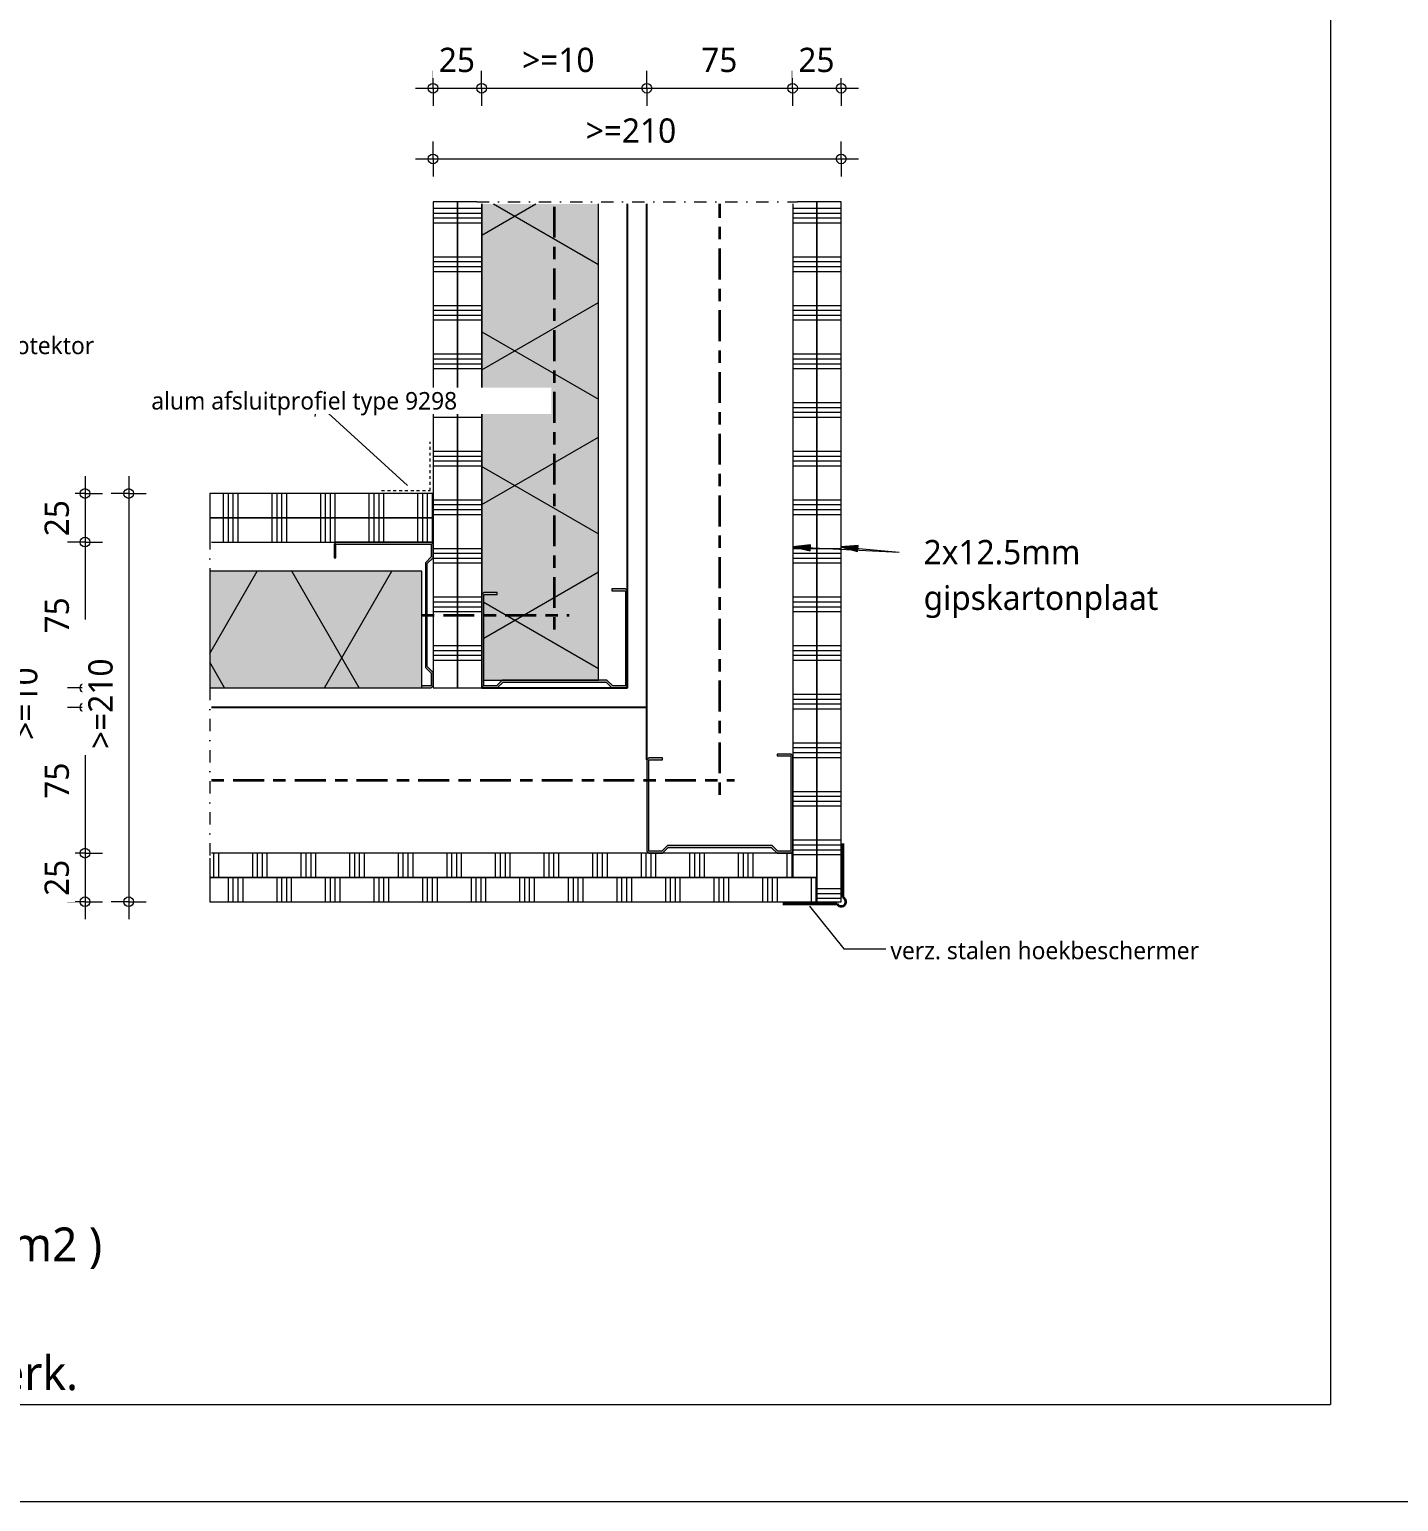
# Model space of a CAD drawing. Header units: millimetres. Extents: x -617 to 12931, y -7813 to -1363.
# Drawn here: x 5451 to 6156, y -4333 to -3576 of the extents above; entities that cross this region are included whole.
import ezdxf

# ---------------------------------------------------------------- set-up
doc = ezdxf.new("R2010")
doc.units = ezdxf.units.MM
for name, pattern in [('Center', [31.75, 6.35, -4.7625, 15.875, -4.7625]), ('Dash dot', [15.875, 6.35, -4.7625, 0, -4.7625]), ('Streep 1_5', [3, 1.5, -1.5])]:
    doc.linetypes.add(name, pattern=pattern)
for name, color, linetype, lineweight in [('A-ANNO-DIMS', 211, 'Continuous', 13), ('A-ANNO-DIMS-5', 211, 'Continuous', 13), ('A-ANNO-IDEN', 131, 'Continuous', 18), ('A-DETL', 90, 'Continuous', 13), ('A-DETL-CNTR', 5, 'Center', 35), ('A-DETL-GENF', 92, 'Continuous', 18), ('A-DETL-MBND', 5, 'Continuous', 25), ('G-ANNO-TEXT', 231, 'Continuous', 13)]:
    doc.layers.add(name, color=color, linetype=linetype, lineweight=lineweight)
doc.styles.add('Segoe UI_2', font='segoeui.ttf', dxfattribs={"height": 9})
doc.styles.add('Segoe UI_3', font='segoeui.ttf', dxfattribs={"height": 12.5})
doc.styles.add('Segoe UI_4', font='segoeui.ttf', dxfattribs={"height": 17.5})
doc.dimstyles.new('2_5_mm', dxfattribs={"dimscale": 304.8, "dimtxt": 13.092049, "dimasz": 0.016404, "dimexe": 0.029528, "dimexo": 0.0625, "dimgap": 0.014764, "dimtad": 1, "dimdec": 0, "dimzin": 0, "dimdsep": 46, "dimtxsty": 'Segoe UI_3', "dimblk1": 'DOTBLANK', "dimblk2": 'DOTBLANK', "dimsah": 1, "dimcen": 0.09, "dimdle": 0.029528, "dimazin": 0, "dimtfac": 1, "dimtdec": 4, "dimtix": 1, "dimtmove": 0, "dimatfit": 3, "dimfxl": 0.029528, "dimfxlon": 1, "dimtvp": 1, "dimtfill": 1, "dimtolj": 1, "dimtzin": 0, "dimarcsym": 2})
doc.dimstyles.new('2_5_mm_1', dxfattribs={"dimscale": 304.8, "dimtxt": 13.092049, "dimasz": 0.016404, "dimexe": 0.029528, "dimexo": 0.0625, "dimgap": 0.014764, "dimtad": 1, "dimdec": 0, "dimzin": 0, "dimdsep": 46, "dimtxsty": 'Segoe UI_3', "dimblk1": 'DOTBLANK', "dimblk2": 'DOTBLANK', "dimsah": 1, "dimcen": 0.09, "dimdle": 0.029528, "dimazin": 0, "dimtfac": 1, "dimtdec": 4, "dimtix": 1, "dimtmove": 2, "dimatfit": 3, "dimfxl": 0.029528, "dimfxlon": 1, "dimtvp": 1, "dimtfill": 1, "dimtolj": 1, "dimtzin": 0, "dimarcsym": 2})

# ---------------------------------------------------------------- blocks, each defined once
blk = doc.blocks.new('42 isolatie - Type 1-3760027-22_1 Principedetails metalstud')
at = {"layer": 'A-DETL-GENF'}
blk.add_hatch(color=256, dxfattribs=at).paths.add_polyline_path([(246.28, 60.8), (1.28, 60.8), (1.28, 0.8), (202.28, 0.8), (201.28, 1.8), (201.28, 8.8), (202.28, 8.8), (202.28, 1.8), (246.28, 1.8), (246.28, 56.04)])
at = {"layer": 'A-DETL-GENF', "lineweight": 13}
h = blk.add_hatch(dxfattribs=at)
h.set_pattern_fill('FP_1', color=256, style=0, pattern_type=2)
h.set_pattern_definition([(60, (0, 60.8), (-51.962, 30), []), (120, (0, 60.8), (-51.962, -30), [])])
h.paths.add_polyline_path([(246.28, 60.8), (1.28, 60.8), (1.28, 0.8), (202.28, 0.8), (201.28, 1.8), (201.28, 8.8), (202.28, 8.8), (202.28, 1.8), (246.28, 1.8), (246.28, 56.04)])
at = {"layer": 'A-DETL-GENF'}
for p, q in [((246.28, 60.8), (1.28, 60.8)), ((246.28, 60.8), (1.28, 60.8)), ((246.28, 11.39), (246.28, 60.8)), ((246.28, 1.8), (246.28, 11.39)), ((246.28, 1.8), (246.28, 11.39)), ((1.28, 0.8), (202.28, 0.8)), ((202.28, 0.8), (210.28, 0.8)), ((210.28, 0.8), (246.28, 0.8))]:
    blk.add_line(p, q, dxfattribs=at)
blk = doc.blocks.new('40  gipsplaat - D12_5-2957492-22_1 Principedetails metalstud')
at = {"layer": 'A-DETL-GENF', "lineweight": 13}
h = blk.add_hatch(dxfattribs=at)
h.set_pattern_fill('FP_232', color=256, style=0, pattern_type=2)
h.set_pattern_definition([(90, (-3674.633, -5843.935), (-25, 1e-15), []), (90, (-3677.133, -5843.935), (-25, 1e-15), []), (90, (-3679.633, -5843.935), (-25, 1e-15), []), (90, (-3682.133, -5843.935), (-25, 1e-15), [])])
h.paths.add_polyline_path([(347.5, 0), (347.5, 12.5), (0, 12.5), (0, 2.5), (1, 2.5), (1, 0), (335, 0)])
at = {"layer": 'A-DETL-GENF'}
for p, q in [((347.5, 12.5), (0, 12.5)), ((0, 12.5), (0, 2.5)), ((0, 12.5), (0, 2.5)), ((347.5, 0), (347.5, 12.5)), ((347.5, 0), (347.5, 12.5)), ((1, 0), (285, 0)), ((1, 0), (285, 0)), ((285, 0), (295, 0)), ((295, 0), (334, 0)), ((334, 0), (335, 0)), ((334, 0), (335, 0)), ((335, 0), (347.5, 0))]:
    blk.add_line(p, q, dxfattribs=at)
blk = doc.blocks.new('40  gipsplaat - D12_5-2957493-22_1 Principedetails metalstud')
at = {"layer": 'A-DETL-GENF', "lineweight": 13}
h = blk.add_hatch(dxfattribs=at)
h.set_pattern_fill('FP_233', color=256, style=0, pattern_type=2)
h.set_pattern_definition([(90, (-3674.633, -5856.435), (-25, 1e-15), []), (90, (-3677.133, -5856.435), (-25, 1e-15), []), (90, (-3679.633, -5856.435), (-25, 1e-15), []), (90, (-3682.133, -5856.435), (-25, 1e-15), [])])
h.paths.add_polyline_path([(360, 12.5), (0, 12.5), (0, 0), (360, 0), (360, 0.28)])
at = {"layer": 'A-DETL-GENF'}
for p, q in [((360, 12.5), (0, 12.5)), ((0, 12.5), (0, 0)), ((360, 12.5), (0, 12.5)), ((0, 12.5), (0, 0)), ((360, 0), (360, 12.5)), ((360, 0), (360, 12.5)), ((0, 0), (347.5, 0)), ((0, 0), (347.5, 0)), ((347.5, 0), (360, 0))]:
    blk.add_line(p, q, dxfattribs=at)
blk = doc.blocks.new('40  gipsplaat - D12_5-V193-22_1 Principedetails metalstud')
at = {"layer": 'A-DETL-GENF', "lineweight": 13}
h = blk.add_hatch(dxfattribs=at)
h.set_pattern_fill('FP_234', color=256, style=0, pattern_type=2)
h.set_pattern_definition([(270, (5833.935, -3999.633), (25, 1e-15), []), (270, (5831.435, -3999.633), (25, 1e-15), []), (270, (5828.935, -3999.633), (25, 1e-15), []), (270, (5826.435, -3999.633), (25, 1e-15), [])])
h.paths.add_polyline_path([(300, 12.5), (0, 12.5), (0, 0), (299, 0), (299, 2.5), (300, 2.5)])
at = {"layer": 'A-DETL-GENF'}
for p, q in [((300, 12.5), (0, 12.5)), ((0, 12.5), (0, 0)), ((0, 12.5), (0, 0)), ((300, 2.5), (300, 12.5)), ((300, 2.5), (300, 12.5)), ((0, 0), (1, 0)), ((0, 0), (1, 0)), ((1, 0), (8, 0)), ((8, 0), (67, 0)), ((8, 0), (67, 0)), ((67, 0), (74, 0)), ((74, 0), (299, 0)), ((74, 0), (299, 0))]:
    blk.add_line(p, q, dxfattribs=at)
blk = doc.blocks.new('40  gipsplaat - D12_5-V194-22_1 Principedetails metalstud')
at = {"layer": 'A-DETL-GENF', "lineweight": 13}
h = blk.add_hatch(dxfattribs=at)
h.set_pattern_fill('FP_235', color=256, style=0, pattern_type=2)
h.set_pattern_definition([(270, (5846.435, -4012.133), (25, 1e-15), []), (270, (5843.935, -4012.133), (25, 1e-15), []), (270, (5841.435, -4012.133), (25, 1e-15), []), (270, (5838.935, -4012.133), (25, 1e-15), [])])
h.paths.add_polyline_path([(312.5, 12.5), (0, 12.5), (0, 0), (312.5, 0)])
at = {"layer": 'A-DETL-GENF'}
for p, q in [((312.5, 12.5), (0, 12.5)), ((0, 12.5), (0, 0)), ((312.5, 12.5), (0, 12.5)), ((0, 12.5), (0, 0)), ((312.5, 0), (312.5, 12.5)), ((312.5, 0), (312.5, 12.5)), ((0, 0), (312.5, 0)), ((0, 0), (312.5, 0))]:
    blk.add_line(p, q, dxfattribs=at)
blk = doc.blocks.new('40  gipsplaat - D12_5-2957494-22_1 Principedetails metalstud')
at = {"layer": 'A-DETL-GENF', "lineweight": 13}
h = blk.add_hatch(dxfattribs=at)
h.set_pattern_fill('FP_236', color=256, style=0, pattern_type=2)
h.set_pattern_definition([(270, (3924.633, 5683.935), (25, 1e-15), []), (270, (3927.133, 5683.935), (25, 1e-15), []), (270, (3929.633, 5683.935), (25, 1e-15), []), (270, (3932.133, 5683.935), (25, 1e-15), [])])
h.paths.add_polyline_path([(0, 0), (249, 0), (249, 2.5), (250, 2.5), (250, 12.5), (0, 12.5), (0, 3.53)])
at = {"layer": 'A-DETL-GENF'}
for p, q in [((250, 12.5), (0, 12.5)), ((0, 12.5), (0, 0)), ((0, 12.5), (0, 0)), ((250, 2.5), (250, 12.5)), ((250, 2.5), (250, 12.5)), ((0, 0), (1, 0)), ((0, 0), (1, 0)), ((1, 0), (40, 0)), ((40, 0), (48, 0)), ((48, 0), (249, 0)), ((48, 0), (249, 0))]:
    blk.add_line(p, q, dxfattribs=at)
blk = doc.blocks.new('40  gipsplaat - D12_5-V195-22_1 Principedetails metalstud')
at = {"layer": 'A-DETL-GENF', "lineweight": 13}
h = blk.add_hatch(dxfattribs=at)
h.set_pattern_fill('FP_237', color=256, style=0, pattern_type=2)
h.set_pattern_definition([(270, (3924.633, 5671.435), (25, 1e-15), []), (270, (3927.133, 5671.435), (25, 1e-15), []), (270, (3929.633, 5671.435), (25, 1e-15), []), (270, (3932.133, 5671.435), (25, 1e-15), [])])
h.paths.add_polyline_path([(0, 12.5), (0, 0), (250, 0), (250, 12.5), (1, 12.5)])
at = {"layer": 'A-DETL-GENF'}
for p, q in [((1, 12.5), (0, 12.5)), ((0, 12.5), (0, 0)), ((1, 12.5), (0, 12.5)), ((0, 12.5), (0, 0)), ((8, 12.5), (1, 12.5)), ((67, 12.5), (8, 12.5)), ((67, 12.5), (8, 12.5)), ((74, 12.5), (67, 12.5)), ((75, 12.5), (74, 12.5)), ((75, 12.5), (74, 12.5)), ((100, 12.5), (75, 12.5)), ((250, 12.5), (100, 12.5)), ((250, 12.5), (100, 12.5)), ((250, 0), (250, 12.5)), ((250, 0), (250, 12.5)), ((0, 0), (250, 0)), ((0, 0), (250, 0))]:
    blk.add_line(p, q, dxfattribs=at)
blk = doc.blocks.new('40  gipsplaat - D12_5-V196-22_1 Principedetails metalstud')
at = {"layer": 'A-DETL-GENF', "lineweight": 13}
h = blk.add_hatch(dxfattribs=at)
h.set_pattern_fill('FP_238', color=256, style=0, pattern_type=2)
h.set_pattern_definition([(270, (5648.935, -3827.133), (25, 1e-15), []), (270, (5646.435, -3827.133), (25, 1e-15), []), (270, (5643.935, -3827.133), (25, 1e-15), []), (270, (5641.435, -3827.133), (25, 1e-15), [])])
h.paths.add_polyline_path([(114, 12.5), (0, 12.5), (0, 0), (115, 0), (115, 10), (114, 10)])
at = {"layer": 'A-DETL-GENF'}
for p, q in [((1, 12.5), (0, 12.5)), ((0, 12.5), (0, 0)), ((1, 12.5), (0, 12.5)), ((0, 12.5), (0, 0)), ((40, 12.5), (1, 12.5)), ((50, 12.5), (40, 12.5)), ((114, 12.5), (50, 12.5)), ((114, 12.5), (50, 12.5)), ((115, 0), (115, 10)), ((115, 0), (115, 10)), ((0, 0), (115, 0))]:
    blk.add_line(p, q, dxfattribs=at)
blk = doc.blocks.new('40  gipsplaat - D12_5-V197-22_1 Principedetails metalstud')
at = {"layer": 'A-DETL-GENF', "lineweight": 13}
h = blk.add_hatch(dxfattribs=at)
h.set_pattern_fill('FP_239', color=256, style=0, pattern_type=2)
h.set_pattern_definition([(270, (5648.935, -3814.633), (25, 1e-15), []), (270, (5646.435, -3814.633), (25, 1e-15), []), (270, (5643.935, -3814.633), (25, 1e-15), []), (270, (5641.435, -3814.633), (25, 1e-15), [])])
h.paths.add_polyline_path([(115, 12.5), (0, 12.5), (0, 0), (115, 0)])
at = {"layer": 'A-DETL-GENF'}
for p, q in [((115, 12.5), (0, 12.5)), ((0, 12.5), (0, 0)), ((115, 12.5), (0, 12.5)), ((0, 12.5), (0, 0)), ((115, 0), (115, 12.5)), ((115, 0), (115, 12.5)), ((0, 0), (115, 0)), ((0, 0), (115, 0))]:
    blk.add_line(p, q, dxfattribs=at)
blk = doc.blocks.new('22 metalstud profiel - 75 mm vert-4394541-22_1 Principedetails metalstud')
at = {"layer": 'A-DETL-GENF'}
blk.add_hatch(color=256, dxfattribs=at).paths.add_polyline_path([(29.5, 0), (26.5, -3), (-26.5, -3), (-29.5, 0), (-36.5, 0), (-37.5, -1), (-37.5, -50), (-36.5, -51), (-29.5, -51), (-29.5, -50), (-36.5, -50), (-36.5, -1), (-29.91, -1), (-26.91, -4), (26.91, -4), (29.91, -1), (36.5, -1), (36.5, -48), (29.5, -48), (29.5, -49), (36.5, -49), (37.5, -48), (37.5, -1), (36.5, 0)])
for p, q in [((-36.5, 0), (-37.5, -1)), ((-29.5, 0), (-36.5, 0)), ((-26.5, -3), (-29.5, 0)), ((29.5, 0), (26.5, -3)), ((36.5, 0), (29.5, 0)), ((37.5, -1), (36.5, 0)), ((-37.5, -1), (-37.5, -50)), ((-36.5, -50), (-36.5, -1)), ((-36.5, -1), (-29.91, -1)), ((-29.91, -1), (-26.91, -4)), ((-26.91, -4), (26.91, -4)), ((26.5, -3), (-26.5, -3)), ((26.91, -4), (29.91, -1)), ((29.91, -1), (36.5, -1)), ((36.5, -1), (36.5, -48)), ((37.5, -48), (37.5, -1)), ((-37.5, -50), (-36.5, -51)), ((-29.5, -50), (-36.5, -50)), ((-36.5, -51), (-29.5, -51)), ((-29.5, -51), (-29.5, -50)), ((36.5, -48), (29.5, -48)), ((29.5, -48), (29.5, -49)), ((29.5, -49), (36.5, -49)), ((36.5, -49), (37.5, -48))]:
    blk.add_line(p, q, dxfattribs=at)
blk = doc.blocks.new('22 metalstud profiel - 75 mm vert-V198-22_1 Principedetails metalstud')
at = {"layer": 'A-DETL-GENF'}
blk.add_hatch(color=256, dxfattribs=at).paths.add_polyline_path([(37.5, -1), (36.5, 0), (29.5, 0), (26.5, -3), (-26.5, -3), (-29.5, 0), (-36.5, 0), (-37.5, -1), (-37.5, -50), (-36.5, -51), (-29.5, -51), (-29.5, -50), (-36.5, -50), (-36.5, -1), (-29.91, -1), (-26.91, -4), (26.91, -4), (29.91, -1), (36.5, -1), (36.5, -5.82), (37.5, -5.82)])
for p, q in [((-36.5, 0), (-37.5, -1)), ((-29.5, 0), (-36.5, 0)), ((-26.5, -3), (-29.5, 0)), ((29.5, 0), (26.5, -3)), ((36.5, 0), (29.5, 0)), ((37.5, -1), (36.5, 0)), ((-37.5, -1), (-37.5, -50)), ((-36.5, -50), (-36.5, -1)), ((-36.5, -1), (-29.91, -1)), ((-29.91, -1), (-26.91, -4)), ((-26.91, -4), (26.91, -4)), ((26.5, -3), (-26.5, -3)), ((26.91, -4), (29.91, -1)), ((29.91, -1), (36.5, -1)), ((36.5, -1), (36.5, -5.82)), ((37.5, -5.82), (37.5, -1)), ((-37.5, -50), (-36.5, -51)), ((-29.5, -50), (-36.5, -50)), ((-36.5, -51), (-29.5, -51)), ((-29.5, -51), (-29.5, -50))]:
    blk.add_line(p, q, dxfattribs=at)
blk = doc.blocks.new('42 hoekprofiel droogbouw - type 1078-4973246-22_1 Principedetails metalstud')
at = {"layer": 'A-DETL-GENF', "lineweight": 35}
for p, q in [((1, 2.14), (1, 30)), ((-30, -1), (-2.14, -1))]:
    blk.add_line(p, q, dxfattribs=at)
blk.add_arc((0, 0), 2.37, 205, 65, dxfattribs=at)
blk = doc.blocks.new('00 afbreeklijn 1 s l - Type 1-V18-22_1 Principedetails metalstud')
at = {"layer": 'A-DETL-GENF', "linetype": 'Dash dot'}
blk.add_line((145, 0), (-20, 0), dxfattribs=at)
blk = doc.blocks.new('00 afbreeklijn 1 s l - Type 1-V219-22_1 Principedetails metalstud')
at = {"layer": 'A-DETL-GENF', "linetype": 'Dash dot'}
for p, q in [((67.5, 0), (-20, 0)), ((145, 0), (127.5, 0))]:
    blk.add_line(p, q, dxfattribs=at)
blk = doc.blocks.new('42 voegband - 42 DI voegband s e-2057820-22_1 Principedetails metalstud')
at = {"layer": 'A-DETL-GENF', "linetype": 'Streep 1_5'}
for p, q in [((-1.5, -1.5), (-26.5, -1.5)), ((-1.5, -26.5), (-1.5, -1.5))]:
    blk.add_line(p, q, dxfattribs=at)
blk = doc.blocks.new('42 isolatie - Type 1-3760048-22_1 Principedetails metalstud')
at = {"layer": 'A-DETL-GENF'}
blk.add_hatch(color=256, dxfattribs=at).paths.add_polyline_path([(109.46, -0.8), (0.28, -0.8), (0.28, -60.8), (109.46, -60.8)])
at = {"layer": 'A-DETL-GENF', "lineweight": 13}
h = blk.add_hatch(dxfattribs=at)
h.set_pattern_fill('FP_2', color=256, style=0, pattern_type=2)
h.set_pattern_definition([(300, (0, -60.8), (-51.962, -30), []), (240, (0, -60.8), (-51.962, 30), [])])
h.paths.add_polyline_path([(109.46, -0.8), (0.28, -0.8), (0.28, -60.8), (109.46, -60.8)])
at = {"layer": 'A-DETL-GENF'}
for p, q in [((109.46, -0.8), (0.28, -0.8)), ((0.28, -0.8), (0.28, -60.8)), ((109.46, -0.8), (0.28, -0.8)), ((0.28, -0.8), (0.28, -60.8)), ((109.46, -60.8), (109.46, -0.8)), ((109.46, -60.8), (109.46, -0.8)), ((0.28, -60.8), (109.46, -60.8)), ((0.28, -60.8), (109.46, -60.8))]:
    blk.add_line(p, q, dxfattribs=at)
blk = doc.blocks.new('DIMBLOCK111-22_1 Principedetails metalstud')
at = {"layer": 'A-ANNO-DIMS-5'}
for p, q in [((5479.78, -3805.63), (5479.78, -3839.63)), ((5479.78, -3814.63), (5470.78, -3814.63)), ((5479.78, -3814.63), (5488.78, -3814.63)), ((5479.78, -3839.63), (5470.78, -3839.63)), ((5479.78, -3839.63), (5488.78, -3839.63))]:
    blk.add_line(p, q, dxfattribs=at)
for centre in [(5479.78, -3814.63), (5479.78, -3839.63)]:
    blk.add_circle(centre, 2.5, dxfattribs=at)
at = {"layer": 'A-ANNO-DIMS-5', "color": 0, "insert": (5458.97, -3836.65), "char_height": 12.5, "width": 22.8516, "attachment_point": 1, "rotation": 90, "line_spacing_factor": 1.142579, "style": 'Segoe UI_3', "bg_fill": 3, "box_fill_scale": 1.25, "bg_fill_color": 9, "bg_fill_true_color": 13158600, "bg_fill_transparency": 0}
blk.add_mtext('25', dxfattribs=at)
blk = doc.blocks.new('_DotBlank')
at = {"color": 0, "linetype": 'ByBlock', "lineweight": -2}
blk.add_line((-0.5, 0), (-1, 0), dxfattribs=at)
blk.add_circle((0, 0), 0.5, dxfattribs=at)
blk = doc.blocks.new('DIMBLOCK112-22_1 Principedetails metalstud')
at = {"layer": 'A-ANNO-DIMS-5'}
for p, q in [((5479.78, -3839.63), (5470.78, -3839.63)), ((5479.78, -3839.63), (5479.78, -3914.63)), ((5479.78, -3839.63), (5488.78, -3839.63)), ((5479.78, -3914.63), (5470.78, -3914.63)), ((5479.78, -3914.63), (5488.78, -3914.63))]:
    blk.add_line(p, q, dxfattribs=at)
for centre in [(5479.78, -3839.63), (5479.78, -3914.63)]:
    blk.add_circle(centre, 2.5, dxfattribs=at)
at = {"layer": 'A-ANNO-DIMS-5', "color": 0, "insert": (5458.97, -3886.65), "char_height": 12.5, "width": 22.8516, "attachment_point": 1, "rotation": 90, "line_spacing_factor": 1.142579, "style": 'Segoe UI_3', "bg_fill": 3, "box_fill_scale": 1.25, "bg_fill_color": 9, "bg_fill_true_color": 13158600, "bg_fill_transparency": 0}
blk.add_mtext('75', dxfattribs=at)
blk = doc.blocks.new('DIMBLOCK113-22_1 Principedetails metalstud')
at = {"layer": 'A-ANNO-DIMS-5'}
for p, q in [((5479.78, -3914.63), (5470.78, -3914.63)), ((5479.78, -3914.63), (5479.78, -3924.63)), ((5479.78, -3914.63), (5488.78, -3914.63)), ((5479.78, -3924.63), (5470.78, -3924.63)), ((5479.78, -3924.63), (5488.78, -3924.63))]:
    blk.add_line(p, q, dxfattribs=at)
for centre in [(5479.78, -3914.63), (5479.78, -3924.63)]:
    blk.add_circle(centre, 2.5, dxfattribs=at)
at = {"layer": 'A-ANNO-DIMS-5', "color": 0, "insert": (5442.73, -3941.29), "char_height": 12.5, "width": 51.9873, "attachment_point": 1, "rotation": 90, "line_spacing_factor": 1.142579, "style": 'Segoe UI_3', "bg_fill": 3, "box_fill_scale": 1.25, "bg_fill_color": 9, "bg_fill_true_color": 13158600, "bg_fill_transparency": 0}
blk.add_mtext('>=10', dxfattribs=at)
blk = doc.blocks.new('DIMBLOCK114-22_1 Principedetails metalstud')
at = {"layer": 'A-ANNO-DIMS-5'}
for p, q in [((5479.78, -3924.63), (5470.78, -3924.63)), ((5479.78, -3924.63), (5479.78, -3999.63)), ((5479.78, -3924.63), (5488.78, -3924.63)), ((5479.78, -3999.63), (5470.78, -3999.63)), ((5479.78, -3999.63), (5488.78, -3999.63))]:
    blk.add_line(p, q, dxfattribs=at)
for centre in [(5479.78, -3924.63), (5479.78, -3999.63)]:
    blk.add_circle(centre, 2.5, dxfattribs=at)
at = {"layer": 'A-ANNO-DIMS-5', "color": 0, "insert": (5458.97, -3971.65), "char_height": 12.5, "width": 22.8516, "attachment_point": 1, "rotation": 90, "line_spacing_factor": 1.142579, "style": 'Segoe UI_3', "bg_fill": 3, "box_fill_scale": 1.25, "bg_fill_color": 9, "bg_fill_true_color": 13158600, "bg_fill_transparency": 0}
blk.add_mtext('75', dxfattribs=at)
blk = doc.blocks.new('DIMBLOCK115-22_1 Principedetails metalstud')
at = {"layer": 'A-ANNO-DIMS-5'}
for p, q in [((5479.78, -3999.63), (5470.78, -3999.63)), ((5479.78, -3999.63), (5479.78, -4033.63)), ((5479.78, -3999.63), (5488.78, -3999.63)), ((5479.78, -4024.63), (5470.78, -4024.63)), ((5479.78, -4024.63), (5488.78, -4024.63))]:
    blk.add_line(p, q, dxfattribs=at)
for centre in [(5479.78, -3999.63), (5479.78, -4024.63)]:
    blk.add_circle(centre, 2.5, dxfattribs=at)
at = {"layer": 'A-ANNO-DIMS-5', "color": 0, "insert": (5458.97, -4021.65), "char_height": 12.5, "width": 22.8516, "attachment_point": 1, "rotation": 90, "line_spacing_factor": 1.142579, "style": 'Segoe UI_3', "bg_fill": 3, "box_fill_scale": 1.25, "bg_fill_color": 9, "bg_fill_true_color": 13158600, "bg_fill_transparency": 0}
blk.add_mtext('25', dxfattribs=at)
blk = doc.blocks.new('DIMBLOCK116-22_1 Principedetails metalstud')
at = {"layer": 'A-ANNO-DIMS-5'}
for p, q in [((5502.28, -3805.63), (5502.28, -4033.63)), ((5502.28, -3814.63), (5493.28, -3814.63)), ((5502.28, -3814.63), (5511.28, -3814.63)), ((5502.28, -4024.63), (5493.28, -4024.63)), ((5502.28, -4024.63), (5511.28, -4024.63))]:
    blk.add_line(p, q, dxfattribs=at)
for centre in [(5502.28, -3814.63), (5502.28, -4024.63)]:
    blk.add_circle(centre, 2.5, dxfattribs=at)
at = {"layer": 'A-ANNO-DIMS-5', "color": 0, "insert": (5481.47, -3946.05), "char_height": 12.5, "width": 63.4131, "attachment_point": 1, "rotation": 90, "line_spacing_factor": 1.142579, "style": 'Segoe UI_3', "bg_fill": 3, "box_fill_scale": 1.25, "bg_fill_color": 9, "bg_fill_true_color": 13158600, "bg_fill_transparency": 0}
blk.add_mtext('>=210', dxfattribs=at)
blk = doc.blocks.new('DIMBLOCK122-22_1 Principedetails metalstud')
at = {"layer": 'A-ANNO-DIMS-5'}
for p, q in [((5658.87, -3606.14), (5658.87, -3597.14)), ((5683.87, -3606.14), (5683.87, -3597.14)), ((5649.87, -3606.14), (5683.87, -3606.14)), ((5658.87, -3606.14), (5658.87, -3615.14)), ((5683.87, -3606.14), (5683.87, -3615.14))]:
    blk.add_line(p, q, dxfattribs=at)
for centre in [(5658.87, -3606.14), (5683.87, -3606.14)]:
    blk.add_circle(centre, 2.5, dxfattribs=at)
at = {"layer": 'A-ANNO-DIMS-5', "color": 0, "insert": (5661.84, -3585.33), "char_height": 12.5, "width": 22.8516, "attachment_point": 1, "line_spacing_factor": 1.142579, "style": 'Segoe UI_3', "bg_fill": 3, "box_fill_scale": 1.25, "bg_fill_color": 9, "bg_fill_true_color": 13158600, "bg_fill_transparency": 0}
blk.add_mtext('25', dxfattribs=at)
blk = doc.blocks.new('DIMBLOCK123-22_1 Principedetails metalstud')
at = {"layer": 'A-ANNO-DIMS-5'}
for p, q in [((5683.87, -3606.14), (5683.87, -3597.14)), ((5768.87, -3606.14), (5768.87, -3597.14)), ((5683.87, -3606.14), (5768.87, -3606.14)), ((5683.87, -3606.14), (5683.87, -3615.14)), ((5768.87, -3606.14), (5768.87, -3615.14))]:
    blk.add_line(p, q, dxfattribs=at)
for centre in [(5683.87, -3606.14), (5768.87, -3606.14)]:
    blk.add_circle(centre, 2.5, dxfattribs=at)
at = {"layer": 'A-ANNO-DIMS-5', "color": 0, "insert": (5704.7, -3585.33), "char_height": 12.5, "width": 51.9873, "attachment_point": 1, "line_spacing_factor": 1.142579, "style": 'Segoe UI_3', "bg_fill": 3, "box_fill_scale": 1.25, "bg_fill_color": 9, "bg_fill_true_color": 13158600, "bg_fill_transparency": 0}
blk.add_mtext('>=10', dxfattribs=at)
blk = doc.blocks.new('DIMBLOCK124-22_1 Principedetails metalstud')
at = {"layer": 'A-ANNO-DIMS-5'}
for p, q in [((5768.87, -3606.14), (5768.87, -3597.14)), ((5843.87, -3606.14), (5843.87, -3597.14)), ((5768.87, -3606.14), (5843.87, -3606.14)), ((5768.87, -3606.14), (5768.87, -3615.14)), ((5843.87, -3606.14), (5843.87, -3615.14))]:
    blk.add_line(p, q, dxfattribs=at)
for centre in [(5768.87, -3606.14), (5843.87, -3606.14)]:
    blk.add_circle(centre, 2.5, dxfattribs=at)
at = {"layer": 'A-ANNO-DIMS-5', "color": 0, "insert": (5796.84, -3585.33), "char_height": 12.5, "width": 22.8516, "attachment_point": 1, "line_spacing_factor": 1.142579, "style": 'Segoe UI_3', "bg_fill": 3, "box_fill_scale": 1.25, "bg_fill_color": 9, "bg_fill_true_color": 13158600, "bg_fill_transparency": 0}
blk.add_mtext('75', dxfattribs=at)
blk = doc.blocks.new('DIMBLOCK125-22_1 Principedetails metalstud')
at = {"layer": 'A-ANNO-DIMS-5'}
for p, q in [((5843.87, -3606.14), (5843.87, -3597.14)), ((5868.87, -3606.14), (5868.87, -3597.14)), ((5843.87, -3606.14), (5877.87, -3606.14)), ((5843.87, -3606.14), (5843.87, -3615.14)), ((5868.87, -3606.14), (5868.87, -3615.14))]:
    blk.add_line(p, q, dxfattribs=at)
for centre in [(5843.87, -3606.14), (5868.87, -3606.14)]:
    blk.add_circle(centre, 2.5, dxfattribs=at)
at = {"layer": 'A-ANNO-DIMS-5', "color": 0, "insert": (5846.84, -3585.33), "char_height": 12.5, "width": 22.8516, "attachment_point": 1, "line_spacing_factor": 1.142579, "style": 'Segoe UI_3', "bg_fill": 3, "box_fill_scale": 1.25, "bg_fill_color": 9, "bg_fill_true_color": 13158600, "bg_fill_transparency": 0}
blk.add_mtext('25', dxfattribs=at)
blk = doc.blocks.new('DIMBLOCK126-22_1 Principedetails metalstud')
at = {"layer": 'A-ANNO-DIMS-5'}
for p, q in [((5658.87, -3642.5), (5658.87, -3633.5)), ((5868.87, -3642.5), (5868.87, -3633.5)), ((5649.87, -3642.5), (5877.87, -3642.5)), ((5658.87, -3642.5), (5658.87, -3651.5)), ((5868.87, -3642.5), (5868.87, -3651.5))]:
    blk.add_line(p, q, dxfattribs=at)
for centre in [(5658.87, -3642.5), (5868.87, -3642.5)]:
    blk.add_circle(centre, 2.5, dxfattribs=at)
at = {"layer": 'A-ANNO-DIMS-5', "color": 0, "insert": (5737.44, -3621.69), "char_height": 12.5, "width": 63.4131, "attachment_point": 1, "line_spacing_factor": 1.142579, "style": 'Segoe UI_3', "bg_fill": 3, "box_fill_scale": 1.25, "bg_fill_color": 9, "bg_fill_true_color": 13158600, "bg_fill_transparency": 0}
blk.add_mtext('>=210', dxfattribs=at)

msp = doc.modelspace()

# ---------------------------------------------------------------- hatches: boundary and pattern name
at = {"layer": 'G-ANNO-TEXT'}
for points in [[(5844, -3842.12), (5852.91, -3844.14), (5853.06, -3840.97)], [(5868.51, -3842.12), (5877.34, -3844.49), (5877.62, -3841.32)]]:
    msp.add_hatch(color=7, dxfattribs=at).paths.add_polyline_path(points)

# ---------------------------------------------------------------- linework, layer by layer
at = {"layer": 'A-ANNO-IDEN'}
for p, q in [((5599, -3767.92), (5598.06, -3775.06)), ((5645.69, -3810.44), (5599, -3767.92)), ((5852.56, -4026.96), (5870.26, -4048.88)), ((5870.26, -4048.88), (5894.2, -4048.88))]:
    msp.add_line(p, q, dxfattribs=at)
at = {"layer": 'A-DETL', "lineweight": 18}
for p, q in [((6120.71, -3008.15), (6120.71, -4283.15)), ((4120.71, -4283.15), (6120.71, -4283.15)), ((4070.71, -4333.15), (8270.71, -4333.15))]:
    msp.add_line(p, q, dxfattribs=at)
at = {"layer": 'A-DETL-CNTR'}
for p, q in [((5721.43, -3884.63), (5721.43, -3665.63)), ((5806.43, -3969.63), (5806.43, -3665.63)), ((5653.12, -3877.13), (5683.93, -3877.13)), ((5684.93, -3877.13), (5728.93, -3877.13)), ((5544.93, -3962.13), (5813.93, -3962.13))]:
    msp.add_line(p, q, dxfattribs=at)
at = {"layer": 'A-DETL-MBND'}
for p, q in [((5758.93, -3914.63), (5758.93, -3665.63)), ((5768.93, -3951.63), (5768.93, -3665.63)), ((5683.93, -3914.63), (5758.93, -3914.63)), ((5768.93, -3924.63), (5544.93, -3924.63))]:
    msp.add_line(p, q, dxfattribs=at)
at = {"layer": 'G-ANNO-TEXT', "color": 250}
for p, q in [((5853.06, -3840.97), (5844, -3842.12)), ((5844, -3842.12), (5852.91, -3844.14)), ((5844, -3842.12), (5898.81, -3844.77)), ((5852.91, -3844.14), (5853.06, -3840.97)), ((5877.62, -3841.32), (5868.51, -3842.12)), ((5868.51, -3842.12), (5877.34, -3844.49)), ((5868.51, -3842.12), (5898.81, -3844.77)), ((5877.34, -3844.49), (5877.62, -3841.32))]:
    msp.add_line(p, q, dxfattribs=at)

# ---------------------------------------------------------------- block references
at = {"layer": 'A-DETL-GENF'}
for name, p, rotation in [('40  gipsplaat - D12_5-V195-22_1 Principedetails metalstud', (5671.43, -3914.63), 90.00000000000018), ('40  gipsplaat - D12_5-2957494-22_1 Principedetails metalstud', (5683.93, -3914.63), 90.00000000000018), ('40  gipsplaat - D12_5-2957492-22_1 Principedetails metalstud', (5843.93, -3664.63), 270.0000000000011), ('40  gipsplaat - D12_5-2957493-22_1 Principedetails metalstud', (5856.43, -3664.63), 270.000000000001), ('42 isolatie - Type 1-3760027-22_1 Principedetails metalstud', (5683.13, -3664.35), 270.0000000000002), ('40  gipsplaat - D12_5-V197-22_1 Principedetails metalstud', (5658.93, -3814.63), 180), ('40  gipsplaat - D12_5-V196-22_1 Principedetails metalstud', (5658.93, -3827.13), 180), ('22 metalstud profiel - 75 mm vert-V198-22_1 Principedetails metalstud', (5658.93, -3877.13), 270.0000000000001), ('42 isolatie - Type 1-3760048-22_1 Principedetails metalstud', (5653.39, -3915.43), 180), ('22 metalstud profiel - 75 mm vert-4394541-22_1 Principedetails metalstud', (5721.43, -3914.63), 180), ('22 metalstud profiel - 75 mm vert-4394541-22_1 Principedetails metalstud', (5806.43, -3999.63), 180), ('40  gipsplaat - D12_5-V193-22_1 Principedetails metalstud', (5843.93, -3999.63), 180), ('40  gipsplaat - D12_5-V194-22_1 Principedetails metalstud', (5856.43, -4012.13), 180)]:
    msp.add_blockref(name, p, dxfattribs=dict(at, rotation=rotation))
at = {"layer": 'A-DETL-GENF', "linetype": 'Dash dot'}
for name, p, rotation in [('00 afbreeklijn 1 s l - Type 1-V18-22_1 Principedetails metalstud', (5826.43, -3664.63), 180), ('00 afbreeklijn 1 s l - Type 1-V219-22_1 Principedetails metalstud', (5543.93, -3982.13), 90.00000000000007)]:
    msp.add_blockref(name, p, dxfattribs=dict(at, rotation=rotation))
at = {"layer": 'A-DETL-GENF', "linetype": 'Streep 1_5', "rotation": 269.9999999999997}
msp.add_blockref('42 voegband - 42 DI voegband s e-2057820-22_1 Principedetails metalstud', (5658.93, -3814.63), dxfattribs=at)
at = {"layer": 'A-DETL-GENF', "lineweight": 35}
msp.add_blockref('42 hoekprofiel droogbouw - type 1078-4973246-22_1 Principedetails metalstud', (5868.93, -4024.63), dxfattribs=at)

# ---------------------------------------------------------------- texts
at = {"layer": 'A-ANNO-IDEN', "lineweight": 13, "insert": (5295.9, -3733.94), "char_height": 9, "width": 242.9113, "attachment_point": 1, "style": 'Segoe UI_2', "bg_fill": 3, "box_fill_scale": 1.25, "bg_fill_color": 9, "bg_fill_true_color": 13158600, "bg_fill_transparency": 0}
msp.add_mtext('stucstopprof. type 1131, Protektor', dxfattribs=at)
at = {"layer": 'G-ANNO-TEXT', "color": 7, "attachment_point": 1}
for s, insert, char_height, width, style in [('2x12.5mm ', (5911.31, -3838.52), 12.5, 103.4177, 'Segoe UI_3'), ('gipskartonplaat', (5911.31, -3862), 12.5, 145.5063, 'Segoe UI_3'), ('- als wandbescherming met 1x vezelversterkte gipskartonplaat: Duragyp (Gyproc, Brinell hardheid 27 N/mm2 )', (4308.16, -4192.13), 17.5, 1455.0628, 'Segoe UI_4'), ('- als wandbescherming met 1x gipsvezelplaat: Rigidur (Gyproc, Brinell hardheid 35 N/mm2) Let op! zaagwerk.', (4308.16, -4258.27), 17.5, 1444.24, 'Segoe UI_4')]:
    msp.add_mtext(s, dxfattribs=dict(at, insert=insert, char_height=char_height, width=width, style=style))

# ---------------------------------------------------------------- dimensions: what is measured, and where the dimension line sits
at = {"layer": 'A-ANNO-DIMS'}
dim = msp.add_linear_dim(base=(5683.87, -3606.14), p1=(5658.87, -3597.14), p2=(5683.87, -3597.14), dimstyle='2_5_mm', override={"dimpost": '<>', "dimfxl": 25}, dxfattribs=at)
dim.commit()
dim.dimension.update_dxf_attribs({"geometry": 'DIMBLOCK122-22_1 Principedetails metalstud', "text_midpoint": (5671.37, -3595.17)})
dim = msp.add_linear_dim(base=(5479.78, -3839.63), p1=(5470.78, -3814.63), p2=(5470.78, -3839.63), angle=90, dimstyle='2_5_mm', override={"dimpost": '<>', "dimfxl": 25}, dxfattribs=at)
dim.commit()
dim.dimension.update_dxf_attribs({"geometry": 'DIMBLOCK111-22_1 Principedetails metalstud', "text_midpoint": (5468.82, -3827.13)})

# ---------------------------------------------------------------- next in the draw order: texts
at = {"layer": 'A-ANNO-IDEN', "lineweight": 13, "char_height": 9, "attachment_point": 1, "style": 'Segoe UI_2', "bg_fill": 3, "box_fill_scale": 1.25, "bg_fill_color": 9, "bg_fill_true_color": 13158600, "bg_fill_transparency": 0}
for s, insert, width in [('alum afsluitprofiel type 9298', (5513.89, -3762.43), 203.6286), ('verz. stalen hoekbeschermer', (5894.2, -4045.18), 201.2236)]:
    msp.add_mtext(s, dxfattribs=dict(at, insert=insert, width=width))

# ---------------------------------------------------------------- next in the draw order: dimensions: what is measured, and where the dimension line sits
at = {"layer": 'A-ANNO-DIMS'}
dim = msp.add_linear_dim(base=(5768.87, -3606.14), p1=(5683.87, -3597.14), p2=(5768.87, -3597.14), text='>=10', dimstyle='2_5_mm', override={"dimpost": '<>', "dimfxl": 85}, dxfattribs=at)
dim.commit()
dim.dimension.update_dxf_attribs({"geometry": 'DIMBLOCK123-22_1 Principedetails metalstud', "text_midpoint": (5726.37, -3595.14)})
dim = msp.add_linear_dim(base=(5479.78, -3914.63), p1=(5470.78, -3839.63), p2=(5470.78, -3914.63), angle=90, dimstyle='2_5_mm', override={"dimpost": '<>', "dimfxl": 75}, dxfattribs=at)
dim.commit()
dim.dimension.update_dxf_attribs({"geometry": 'DIMBLOCK112-22_1 Principedetails metalstud', "text_midpoint": (5468.92, -3877.13)})

# ---------------------------------------------------------------- next in the draw order: dimensions: what is measured, and where the dimension line sits
dim = msp.add_linear_dim(base=(5843.87, -3606.14), p1=(5768.87, -3597.14), p2=(5843.87, -3597.14), dimstyle='2_5_mm', override={"dimpost": '<>', "dimfxl": 75}, dxfattribs=at)
dim.commit()
dim.dimension.update_dxf_attribs({"geometry": 'DIMBLOCK124-22_1 Principedetails metalstud', "text_midpoint": (5806.37, -3595.28)})
dim = msp.add_linear_dim(base=(5479.78, -3924.63), p1=(5470.78, -3914.63), p2=(5470.78, -3924.63), angle=90, text='>=10', dimstyle='2_5_mm_1', override={"dimpost": '<>', "dimfxl": 10}, dxfattribs=at)
dim.commit()
dim.dimension.update_dxf_attribs({"geometry": 'DIMBLOCK113-22_1 Principedetails metalstud', "text_midpoint": (5451.07, -3915.3), "dimtype": 160, "text_rotation": 90})

# ---------------------------------------------------------------- next in the draw order: dimensions: what is measured, and where the dimension line sits
dim = msp.add_linear_dim(base=(5868.87, -3606.14), p1=(5843.87, -3597.14), p2=(5868.87, -3597.14), dimstyle='2_5_mm', override={"dimpost": '<>', "dimfxl": 25}, dxfattribs=at)
dim.commit()
dim.dimension.update_dxf_attribs({"geometry": 'DIMBLOCK125-22_1 Principedetails metalstud', "text_midpoint": (5856.37, -3595.17)})
dim = msp.add_linear_dim(base=(5479.78, -3999.63), p1=(5470.78, -3924.63), p2=(5470.78, -3999.63), angle=90, dimstyle='2_5_mm', override={"dimpost": '<>', "dimfxl": 75}, dxfattribs=at)
dim.commit()
dim.dimension.update_dxf_attribs({"geometry": 'DIMBLOCK114-22_1 Principedetails metalstud', "text_midpoint": (5468.92, -3962.13)})

# ---------------------------------------------------------------- next in the draw order: dimensions: what is measured, and where the dimension line sits
dim = msp.add_linear_dim(base=(5868.87, -3642.5), p1=(5658.87, -3633.5), p2=(5868.87, -3633.5), text='>=210', dimstyle='2_5_mm', override={"dimpost": '<>', "dimfxl": 210}, dxfattribs=at)
dim.commit()
dim.dimension.update_dxf_attribs({"geometry": 'DIMBLOCK126-22_1 Principedetails metalstud', "text_midpoint": (5763.87, -3631.5)})
dim = msp.add_linear_dim(base=(5479.78, -4024.63), p1=(5470.78, -3999.63), p2=(5470.78, -4024.63), angle=90, dimstyle='2_5_mm', override={"dimpost": '<>', "dimfxl": 25}, dxfattribs=at)
dim.commit()
dim.dimension.update_dxf_attribs({"geometry": 'DIMBLOCK115-22_1 Principedetails metalstud', "text_midpoint": (5468.82, -4012.13)})

# ---------------------------------------------------------------- next in the draw order: dimensions: what is measured, and where the dimension line sits
dim = msp.add_linear_dim(base=(5502.28, -4024.63), p1=(5493.28, -3814.63), p2=(5493.28, -4024.63), angle=90, text='>=210', dimstyle='2_5_mm', override={"dimpost": '<>', "dimfxl": 210}, dxfattribs=at)
dim.commit()
dim.dimension.update_dxf_attribs({"geometry": 'DIMBLOCK116-22_1 Principedetails metalstud', "text_midpoint": (5491.28, -3919.63)})

doc.saveas('drawing.dxf')
